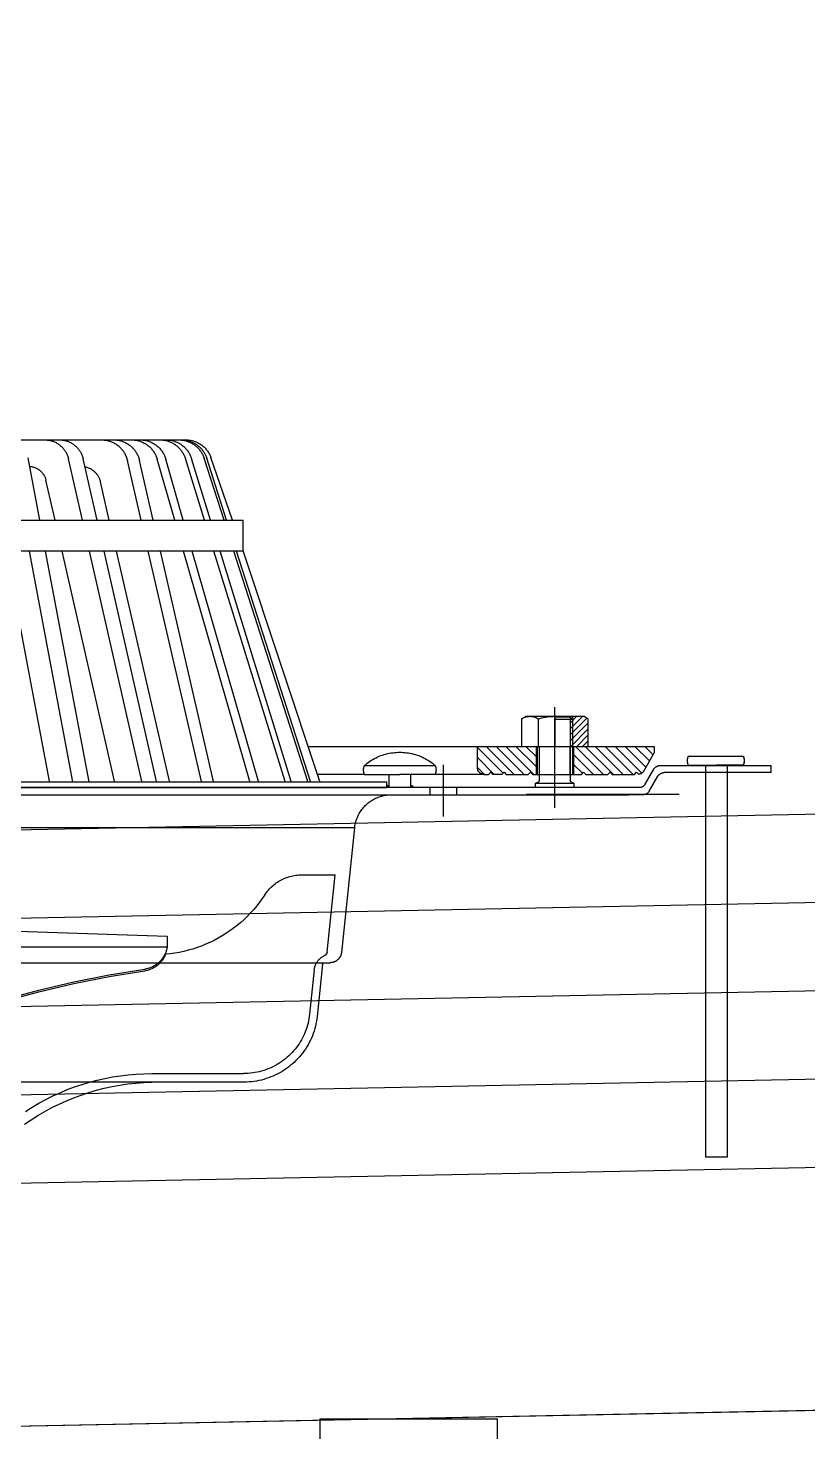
# Model space of a CAD drawing. Header units: centimetres. Extents: x 26200 to 152500, y -600 to 9300.
# Drawn here: x 129958.43 to 129976.08, y 6120.91 to 6152.69 of the extents above; entities that cross this region are included whole.
import ezdxf

# ---------------------------------------------------------------- set-up
doc = ezdxf.new("R2010")
doc.units = ezdxf.units.CM
doc.layers.add('ROTAS-MIMARI-KESIT', color=8, linetype='Continuous')

msp = doc.modelspace()

# ---------------------------------------------------------------- linework, layer by layer
at = {"layer": 'ROTAS-MIMARI-KESIT'}
for points in [[(132726.883, 6189.909), (129952.043, 6134.412)], [(132726.923, 6187.909), (129952.003, 6132.41)], [(132726.963, 6185.91), (129952.043, 6130.411)], [(132727.003, 6183.91), (129952.004, 6128.41)], [(132727.043, 6181.911), (129952.044, 6126.41)], [(132727.043, 6176.41), (129952.044, 6120.909)], [(129952.041, 6143.371), (129962.002, 6143.371)], [(129958.807, 6143.371), (129958.826, 6143.37), (129958.845, 6143.369), (129958.864, 6143.368), (129958.883, 6143.365), (129958.901, 6143.362), (129958.92, 6143.359), (129958.939, 6143.355), (129958.957, 6143.35), (129958.975, 6143.344), (129958.993, 6143.338), (129959.011, 6143.331), (129959.029, 6143.324), (129959.046, 6143.316), (129959.063, 6143.308), (129959.079, 6143.298), (129959.096, 6143.289), (129959.112, 6143.278), (129959.127, 6143.268), (129959.143, 6143.256), (129959.158, 6143.244), (129959.172, 6143.232), (129959.186, 6143.219), (129959.2, 6143.206), (129959.213, 6143.192), (129959.225, 6143.178), (129959.237, 6143.163), (129959.249, 6143.148), (129959.26, 6143.133), (129959.271, 6143.117), (129959.281, 6143.101), (129959.29, 6143.084), (129959.299, 6143.067), (129959.307, 6143.05), (129959.315, 6143.033), (129959.322, 6143.015), (129959.328, 6142.997), (129959.334, 6142.979), (129959.339, 6142.961), (129959.344, 6142.942)], [(129959.139, 6143.371), (129959.158, 6143.37), (129959.177, 6143.369), (129959.196, 6143.368), (129959.215, 6143.365), (129959.234, 6143.362), (129959.252, 6143.359), (129959.271, 6143.355), (129959.289, 6143.35), (129959.308, 6143.344), (129959.326, 6143.338), (129959.343, 6143.331), (129959.361, 6143.324), (129959.378, 6143.316), (129959.395, 6143.308), (129959.412, 6143.298), (129959.428, 6143.289), (129959.444, 6143.278), (129959.46, 6143.268), (129959.475, 6143.256), (129959.49, 6143.244), (129959.504, 6143.232), (129959.518, 6143.219), (129959.532, 6143.206), (129959.545, 6143.192), (129959.558, 6143.178), (129959.57, 6143.163), (129959.581, 6143.148), (129959.592, 6143.133), (129959.603, 6143.117), (129959.613, 6143.101), (129959.622, 6143.084), (129959.631, 6143.067), (129959.639, 6143.05), (129959.647, 6143.033), (129959.654, 6143.015), (129959.66, 6142.997), (129959.666, 6142.979), (129959.671, 6142.961), (129959.676, 6142.942)], [(129960.092, 6143.371), (129960.113, 6143.37), (129960.134, 6143.369), (129960.154, 6143.367), (129960.175, 6143.365), (129960.195, 6143.362), (129960.216, 6143.358), (129960.236, 6143.353), (129960.256, 6143.348), (129960.276, 6143.342), (129960.295, 6143.335), (129960.315, 6143.328), (129960.334, 6143.32), (129960.353, 6143.311), (129960.371, 6143.302), (129960.389, 6143.292), (129960.407, 6143.282), (129960.425, 6143.27), (129960.442, 6143.259), (129960.458, 6143.246), (129960.474, 6143.233), (129960.49, 6143.22), (129960.505, 6143.206), (129960.52, 6143.192), (129960.535, 6143.177), (129960.548, 6143.161), (129960.562, 6143.145), (129960.574, 6143.129), (129960.586, 6143.112), (129960.598, 6143.095), (129960.609, 6143.077), (129960.619, 6143.059), (129960.629, 6143.041), (129960.638, 6143.022), (129960.646, 6143.003), (129960.654, 6142.984), (129960.661, 6142.965), (129960.667, 6142.945), (129960.673, 6142.925), (129960.678, 6142.905)], [(129960.366, 6143.371), (129960.387, 6143.37), (129960.408, 6143.369), (129960.428, 6143.367), (129960.449, 6143.365), (129960.469, 6143.362), (129960.489, 6143.358), (129960.51, 6143.353), (129960.53, 6143.348), (129960.55, 6143.342), (129960.569, 6143.335), (129960.588, 6143.328), (129960.608, 6143.32), (129960.626, 6143.311), (129960.645, 6143.302), (129960.663, 6143.292), (129960.681, 6143.282), (129960.698, 6143.27), (129960.715, 6143.259), (129960.732, 6143.246), (129960.748, 6143.233), (129960.764, 6143.22), (129960.779, 6143.206), (129960.794, 6143.192), (129960.808, 6143.177), (129960.822, 6143.161), (129960.835, 6143.145), (129960.848, 6143.129), (129960.86, 6143.112), (129960.871, 6143.095), (129960.882, 6143.077), (129960.893, 6143.059), (129960.902, 6143.041), (129960.911, 6143.022), (129960.92, 6143.003), (129960.927, 6142.984), (129960.934, 6142.965), (129960.941, 6142.945), (129960.946, 6142.925), (129960.951, 6142.905)], [(129960.774, 6143.371), (129960.795, 6143.37), (129960.816, 6143.369), (129960.837, 6143.367), (129960.857, 6143.365), (129960.878, 6143.362), (129960.899, 6143.358), (129960.919, 6143.353), (129960.939, 6143.347), (129960.959, 6143.341), (129960.979, 6143.334), (129960.999, 6143.327), (129961.018, 6143.319), (129961.037, 6143.31), (129961.056, 6143.3), (129961.074, 6143.29), (129961.092, 6143.279), (129961.11, 6143.268), (129961.127, 6143.256), (129961.144, 6143.243), (129961.16, 6143.23), (129961.176, 6143.216), (129961.191, 6143.202), (129961.206, 6143.187), (129961.22, 6143.172), (129961.234, 6143.156), (129961.247, 6143.14), (129961.26, 6143.123), (129961.272, 6143.106), (129961.283, 6143.088), (129961.294, 6143.07), (129961.304, 6143.052), (129961.314, 6143.033), (129961.322, 6143.014), (129961.331, 6142.995), (129961.338, 6142.976), (129961.345, 6142.956), (129961.351, 6142.936)], [(129960.969, 6143.371), (129960.99, 6143.37), (129961.011, 6143.369), (129961.032, 6143.367), (129961.052, 6143.365), (129961.073, 6143.362), (129961.094, 6143.358), (129961.114, 6143.353), (129961.134, 6143.347), (129961.154, 6143.341), (129961.174, 6143.334), (129961.194, 6143.327), (129961.213, 6143.319), (129961.232, 6143.31), (129961.251, 6143.3), (129961.269, 6143.29), (129961.287, 6143.279), (129961.305, 6143.268), (129961.322, 6143.256), (129961.339, 6143.243), (129961.355, 6143.23), (129961.371, 6143.216), (129961.386, 6143.202), (129961.401, 6143.187), (129961.415, 6143.172), (129961.429, 6143.156), (129961.442, 6143.14), (129961.455, 6143.123), (129961.467, 6143.106), (129961.478, 6143.088), (129961.489, 6143.07), (129961.499, 6143.052), (129961.509, 6143.033), (129961.518, 6143.014), (129961.526, 6142.995), (129961.533, 6142.976), (129961.54, 6142.956), (129961.546, 6142.936)], [(129961.415, 6143.371), (129961.436, 6143.37), (129961.457, 6143.369), (129961.477, 6143.367), (129961.498, 6143.365), (129961.518, 6143.362), (129961.538, 6143.358), (129961.559, 6143.353), (129961.578, 6143.348), (129961.598, 6143.342), (129961.618, 6143.336), (129961.637, 6143.328), (129961.656, 6143.32), (129961.675, 6143.312), (129961.693, 6143.302), (129961.711, 6143.293), (129961.729, 6143.282), (129961.747, 6143.271), (129961.764, 6143.259), (129961.78, 6143.247), (129961.796, 6143.234), (129961.812, 6143.221), (129961.827, 6143.207), (129961.842, 6143.193), (129961.856, 6143.178), (129961.87, 6143.162), (129961.883, 6143.146), (129961.896, 6143.13), (129961.908, 6143.113), (129961.92, 6143.096), (129961.931, 6143.079), (129961.941, 6143.061), (129961.951, 6143.043), (129961.96, 6143.024), (129961.968, 6143.005), (129961.976, 6142.986), (129961.983, 6142.967), (129961.989, 6142.947)], [(129961.555, 6143.371), (129961.576, 6143.37), (129961.597, 6143.369), (129961.617, 6143.367), (129961.638, 6143.365), (129961.658, 6143.362), (129961.678, 6143.358), (129961.699, 6143.353), (129961.718, 6143.348), (129961.738, 6143.342), (129961.758, 6143.336), (129961.777, 6143.328), (129961.796, 6143.32), (129961.815, 6143.312), (129961.833, 6143.302), (129961.851, 6143.293), (129961.869, 6143.282), (129961.887, 6143.271), (129961.904, 6143.259), (129961.92, 6143.247), (129961.936, 6143.234), (129961.952, 6143.221), (129961.967, 6143.207), (129961.982, 6143.193), (129961.996, 6143.178), (129962.01, 6143.162), (129962.023, 6143.146), (129962.036, 6143.13), (129962.048, 6143.113), (129962.06, 6143.096), (129962.071, 6143.079), (129962.081, 6143.061), (129962.091, 6143.043), (129962.1, 6143.024), (129962.108, 6143.005), (129962.116, 6142.986), (129962.123, 6142.967), (129962.129, 6142.947)], [(129961.842, 6143.371), (129961.863, 6143.37), (129961.883, 6143.369), (129961.904, 6143.368), (129961.924, 6143.365), (129961.944, 6143.362), (129961.964, 6143.358), (129961.984, 6143.354), (129962.004, 6143.348), (129962.024, 6143.343), (129962.043, 6143.336), (129962.062, 6143.329), (129962.081, 6143.321), (129962.1, 6143.313), (129962.118, 6143.304), (129962.136, 6143.294), (129962.154, 6143.284), (129962.171, 6143.273), (129962.188, 6143.261), (129962.205, 6143.249), (129962.221, 6143.237), (129962.236, 6143.223), (129962.252, 6143.21), (129962.266, 6143.196), (129962.28, 6143.181), (129962.294, 6143.166), (129962.307, 6143.15), (129962.32, 6143.134), (129962.332, 6143.118), (129962.344, 6143.101), (129962.355, 6143.083), (129962.365, 6143.066), (129962.375, 6143.048), (129962.384, 6143.03), (129962.393, 6143.011), (129962.4, 6142.992), (129962.408, 6142.973), (129962.414, 6142.954)], [(129961.902, 6143.371), (129961.923, 6143.37), (129961.943, 6143.369), (129961.964, 6143.368), (129961.984, 6143.365), (129962.004, 6143.362), (129962.024, 6143.358), (129962.044, 6143.354), (129962.064, 6143.348), (129962.083, 6143.343), (129962.103, 6143.336), (129962.122, 6143.329), (129962.141, 6143.321), (129962.16, 6143.313), (129962.178, 6143.304), (129962.196, 6143.294), (129962.214, 6143.284), (129962.231, 6143.273), (129962.248, 6143.261), (129962.264, 6143.249), (129962.28, 6143.237), (129962.296, 6143.223), (129962.311, 6143.21), (129962.326, 6143.196), (129962.34, 6143.181), (129962.354, 6143.166), (129962.367, 6143.15), (129962.38, 6143.134), (129962.392, 6143.118), (129962.404, 6143.101), (129962.415, 6143.083), (129962.425, 6143.066), (129962.435, 6143.048), (129962.444, 6143.03), (129962.452, 6143.011), (129962.46, 6142.992), (129962.468, 6142.973), (129962.474, 6142.954)], [(129962.002, 6143.371), (129962.023, 6143.37), (129962.044, 6143.369), (129962.065, 6143.367), (129962.086, 6143.365), (129962.106, 6143.362), (129962.127, 6143.358), (129962.147, 6143.353), (129962.168, 6143.347), (129962.188, 6143.341), (129962.208, 6143.334), (129962.227, 6143.327), (129962.246, 6143.319), (129962.265, 6143.31), (129962.284, 6143.3), (129962.302, 6143.29), (129962.32, 6143.279), (129962.338, 6143.268), (129962.355, 6143.256), (129962.372, 6143.243), (129962.388, 6143.23), (129962.404, 6143.216), (129962.419, 6143.202), (129962.434, 6143.187), (129962.449, 6143.172), (129962.462, 6143.156), (129962.475, 6143.14), (129962.488, 6143.123), (129962.5, 6143.106), (129962.512, 6143.088), (129962.522, 6143.07), (129962.532, 6143.052), (129962.542, 6143.033), (129962.551, 6143.014), (129962.559, 6142.995), (129962.567, 6142.975)], [(129958.696, 6141.553), (129958.43, 6142.963)], [(129959.66, 6141.553), (129959.344, 6142.942)], [(129959.992, 6141.553), (129959.676, 6142.942)], [(129961.748, 6141.553), (129961.351, 6142.936)], [(129961.943, 6141.553), (129961.546, 6142.936)], [(129962.42, 6141.553), (129961.989, 6142.947)], [(129962.56, 6141.553), (129962.129, 6142.947)], [(129962.864, 6141.553), (129962.414, 6142.954)], [(129962.924, 6141.553), (129962.474, 6142.954)], [(129963.056, 6141.555), (129962.567, 6142.975)], [(129958.465, 6142.77), (129958.479, 6142.769), (129958.492, 6142.767), (129958.506, 6142.765), (129958.519, 6142.763), (129958.533, 6142.76), (129958.546, 6142.757), (129958.559, 6142.753), (129958.572, 6142.749), (129958.585, 6142.745), (129958.598, 6142.74), (129958.61, 6142.734), (129958.622, 6142.728), (129958.634, 6142.722), (129958.646, 6142.715), (129958.658, 6142.708), (129958.669, 6142.701), (129958.681, 6142.693), (129958.692, 6142.685), (129958.702, 6142.676), (129958.712, 6142.667), (129958.722, 6142.658), (129958.732, 6142.648), (129958.741, 6142.638), (129958.75, 6142.628), (129958.759, 6142.617), (129958.767, 6142.606), (129958.775, 6142.595), (129958.783, 6142.584), (129958.79, 6142.572), (129958.796, 6142.56), (129958.803, 6142.548), (129958.809, 6142.536), (129958.814, 6142.523), (129958.819, 6142.511), (129958.824, 6142.498), (129958.828, 6142.485), (129958.832, 6142.472), (129958.835, 6142.458)], [(129959.716, 6142.762), (129959.731, 6142.758), (129959.747, 6142.754), (129959.762, 6142.75), (129959.777, 6142.745), (129959.791, 6142.74), (129959.806, 6142.734), (129959.82, 6142.727), (129959.834, 6142.72), (129959.848, 6142.713), (129959.862, 6142.705), (129959.875, 6142.697), (129959.888, 6142.688), (129959.901, 6142.679), (129959.913, 6142.669), (129959.925, 6142.659), (129959.937, 6142.648), (129959.948, 6142.638), (129959.959, 6142.626), (129959.969, 6142.615), (129959.979, 6142.603), (129959.989, 6142.59), (129959.998, 6142.577), (129960.007, 6142.564), (129960.015, 6142.551), (129960.023, 6142.537), (129960.03, 6142.524), (129960.037, 6142.51), (129960.044, 6142.495), (129960.049, 6142.481), (129960.055, 6142.466), (129960.06, 6142.451), (129960.064, 6142.436), (129960.068, 6142.421)], [(129960.989, 6141.553), (129960.678, 6142.905)], [(129961.263, 6141.553), (129960.952, 6142.905)], [(129959.04, 6141.553), (129958.835, 6142.458)], [(129960.267, 6141.553), (129960.068, 6142.421)], [(129952.041, 6141.553), (129963.299, 6141.553)], [(129963.299, 6140.852), (129963.299, 6141.553)], [(129963.299, 6140.852), (129952.041, 6140.852)], [(129958.917, 6135.644), (129957.938, 6140.852)], [(129959.446, 6135.625), (129958.463, 6140.852)], [(129959.811, 6135.625), (129958.827, 6140.852)], [(129960.383, 6135.644), (129959.2, 6140.852)], [(129961.005, 6135.638), (129959.819, 6140.852)], [(129961.337, 6135.638), (129960.151, 6140.852)], [(129961.627, 6135.644), (129960.429, 6140.852)], [(129962.352, 6135.638), (129961.151, 6140.852)], [(129962.625, 6135.638), (129961.424, 6140.852)], [(129963.445, 6135.638), (129961.949, 6140.852)], [(129963.641, 6135.638), (129962.144, 6140.852)], [(129964.246, 6135.638), (129962.636, 6140.852)], [(129964.387, 6135.635), (129962.776, 6140.852)], [(129964.764, 6135.635), (129963.089, 6140.852)], [(129964.824, 6135.635), (129963.149, 6140.852)], [(129965.029, 6135.636), (129963.298, 6140.856)], [(129970.35, 6135.04), (129970.35, 6137.318)], [(129969.599, 6137.054), (129969.609, 6137.06), (129969.619, 6137.066), (129969.629, 6137.072), (129969.639, 6137.077), (129969.649, 6137.082), (129969.659, 6137.087), (129969.67, 6137.091), (129969.681, 6137.095), (129969.692, 6137.098), (129969.703, 6137.101), (129969.714, 6137.104), (129969.725, 6137.106), (129969.736, 6137.108), (129969.747, 6137.11), (129969.759, 6137.111), (129969.77, 6137.112), (129969.781, 6137.112), (129969.793, 6137.112), (129969.804, 6137.112), (129969.816, 6137.111), (129969.827, 6137.11), (129969.838, 6137.108), (129969.849, 6137.106), (129969.861, 6137.104), (129969.872, 6137.101), (129969.883, 6137.098), (129969.893, 6137.095), (129969.904, 6137.091), (129969.915, 6137.087), (129969.925, 6137.082), (129969.935, 6137.077), (129969.946, 6137.072), (129969.955, 6137.066), (129969.965, 6137.06), (129969.975, 6137.054)], [(129969.599, 6137.054), (129969.7, 6137.112)], [(129969.599, 6137.054), (129969.599, 6136.432)], [(129969.7, 6137.112), (129971, 6137.112)], [(129969.975, 6137.054), (129970.015, 6137.066), (129970.056, 6137.077), (129970.098, 6137.086), (129970.139, 6137.094), (129970.181, 6137.1), (129970.223, 6137.106), (129970.265, 6137.109), (129970.308, 6137.111), (129970.35, 6137.112)], [(129969.975, 6137.054), (129969.975, 6136.432)], [(129970.35, 6137.097), (129970.7, 6137.097)], [(129970.35, 6137.097), (129970.35, 6136.432)], [(129970.35, 6137.047), (129970.75, 6137.047)], [(129970.7, 6137.095), (129970.717, 6137.112)], [(129970.7, 6137.112), (129970.7, 6135.677)], [(129970.7, 6136.825), (129970.987, 6137.112)], [(129970.7, 6136.96), (129970.852, 6137.112)], [(129970.7, 6137.097), (129970.75, 6137.047)], [(129970.7, 6136.691), (129971.077, 6137.068)], [(129970.7, 6136.556), (129971.101, 6136.956)], [(129970.75, 6137.112), (129970.75, 6135.797)], [(129971.101, 6137.054), (129971, 6137.112)], [(129971.101, 6137.054), (129971.101, 6136.432)], [(129970.711, 6136.432), (129971.101, 6136.822)], [(129970.846, 6136.432), (129971.101, 6136.687)], [(129964.767, 6136.432), (129968.6, 6136.432)], [(129966.042, 6135.997), (129966.073, 6136.023), (129966.104, 6136.048), (129966.135, 6136.071), (129966.168, 6136.094), (129966.201, 6136.116), (129966.235, 6136.136), (129966.27, 6136.156), (129966.305, 6136.174), (129966.341, 6136.191), (129966.378, 6136.207), (129966.415, 6136.221), (129966.452, 6136.234), (129966.49, 6136.247), (129966.528, 6136.257), (129966.567, 6136.267), (129966.605, 6136.275), (129966.645, 6136.282), (129966.684, 6136.288), (129966.723, 6136.292), (129966.763, 6136.295), (129966.803, 6136.297), (129966.842, 6136.297)], [(129966.842, 6136.297), (129966.882, 6136.297), (129966.922, 6136.295), (129966.961, 6136.292), (129967.001, 6136.288), (129967.04, 6136.282), (129967.079, 6136.275), (129967.118, 6136.267), (129967.157, 6136.257), (129967.195, 6136.247), (129967.233, 6136.234), (129967.27, 6136.221), (129967.307, 6136.207), (129967.344, 6136.191), (129967.379, 6136.174), (129967.415, 6136.156), (129967.449, 6136.136), (129967.483, 6136.116), (129967.517, 6136.094), (129967.549, 6136.071), (129967.581, 6136.048), (129967.612, 6136.023), (129967.642, 6135.997)], [(129968.6, 6135.947), (129968.6, 6136.432)], [(129968.6, 6136.432), (129972.6, 6136.432)], [(129969.178, 6135.825), (129968.6, 6136.403)], [(129969.43, 6135.797), (129968.795, 6136.432)], [(129969.655, 6135.797), (129969.02, 6136.432)], [(129969.879, 6135.797), (129969.244, 6136.432)], [(129969.925, 6135.976), (129969.469, 6136.432)], [(129969.925, 6136.201), (129969.694, 6136.432)], [(129969.925, 6136.425), (129969.918, 6136.432)], [(129969.925, 6136.432), (129969.925, 6135.797)], [(129969.95, 6136.432), (129969.95, 6135.797)], [(129970, 6136.432), (129970, 6135.677)], [(129970.7, 6135.797), (129970.7, 6136.432)], [(129970.775, 6136.432), (129970.775, 6135.797)], [(129971.227, 6135.797), (129970.775, 6136.249)], [(129971.451, 6135.797), (129970.816, 6136.432)], [(129970.98, 6136.432), (129971.101, 6136.552)], [(129971.676, 6135.797), (129971.041, 6136.432)], [(129971.9, 6135.797), (129971.265, 6136.432)], [(129972.125, 6135.797), (129971.49, 6136.432)], [(129972.321, 6135.825), (129971.714, 6136.432)], [(129972.413, 6135.958), (129971.939, 6136.432)], [(129972.495, 6136.1), (129972.163, 6136.432)], [(129972.363, 6135.872), (129972.6, 6136.282)], [(129972.577, 6136.242), (129972.388, 6136.432)], [(129972.6, 6136.432), (129972.6, 6136.282)], [(129966.042, 6135.797), (129966.039, 6135.805), (129966.036, 6135.814), (129966.033, 6135.822), (129966.031, 6135.831), (129966.029, 6135.839), (129966.027, 6135.848), (129966.025, 6135.857), (129966.024, 6135.866), (129966.023, 6135.875), (129966.023, 6135.884), (129966.022, 6135.893), (129966.022, 6135.901), (129966.023, 6135.91), (129966.023, 6135.919), (129966.024, 6135.928), (129966.025, 6135.937), (129966.027, 6135.946), (129966.029, 6135.955), (129966.031, 6135.963), (129966.033, 6135.972), (129966.036, 6135.98), (129966.039, 6135.989), (129966.042, 6135.997)], [(129966.042, 6135.997), (129967.642, 6135.997)], [(129967.642, 6135.997), (129967.646, 6135.989), (129967.649, 6135.98), (129967.651, 6135.972), (129967.654, 6135.963), (129967.656, 6135.955), (129967.658, 6135.946), (129967.659, 6135.937), (129967.66, 6135.928), (129967.661, 6135.919), (129967.662, 6135.91), (129967.662, 6135.901), (129967.662, 6135.893), (129967.662, 6135.884), (129967.661, 6135.875), (129967.66, 6135.866), (129967.659, 6135.857), (129967.658, 6135.848), (129967.656, 6135.839), (129967.654, 6135.831), (129967.651, 6135.822), (129967.649, 6135.814), (129967.646, 6135.805), (129967.642, 6135.797)], [(129967.83, 6134.846), (129967.83, 6136.016)], [(129968.981, 6135.797), (129968.6, 6136.178)], [(129968.757, 6135.797), (129968.6, 6135.954)], [(129968.75, 6135.797), (129968.745, 6135.797), (129968.74, 6135.797), (129968.735, 6135.798), (129968.73, 6135.798), (129968.725, 6135.799), (129968.719, 6135.8), (129968.714, 6135.801), (129968.71, 6135.803), (129968.705, 6135.804), (129968.7, 6135.806), (129968.695, 6135.807), (129968.69, 6135.809), (129968.686, 6135.812), (129968.681, 6135.814), (129968.676, 6135.816), (129968.672, 6135.819), (129968.668, 6135.822), (129968.663, 6135.824), (129968.659, 6135.827), (129968.655, 6135.831), (129968.651, 6135.834), (129968.648, 6135.837), (129968.644, 6135.841), (129968.64, 6135.845), (129968.637, 6135.848), (129968.634, 6135.852), (129968.63, 6135.856), (129968.627, 6135.861), (129968.625, 6135.865), (129968.622, 6135.869), (129968.619, 6135.873), (129968.617, 6135.878), (129968.615, 6135.883), (129968.612, 6135.887), (129968.61, 6135.892), (129968.609, 6135.897), (129968.607, 6135.902), (129968.606, 6135.907), (129968.604, 6135.912), (129968.603, 6135.916), (129968.602, 6135.922), (129968.601, 6135.927), (129968.601, 6135.932), (129968.6, 6135.937), (129968.6, 6135.942), (129968.6, 6135.947)], [(129970.976, 6135.823), (129970.775, 6136.024)], [(129972.592, 6135.917), (129972.595, 6135.922), (129972.598, 6135.926), (129972.601, 6135.931), (129972.605, 6135.935), (129972.608, 6135.939), (129972.611, 6135.943), (129972.615, 6135.947), (129972.619, 6135.951), (129972.623, 6135.955), (129972.627, 6135.958), (129972.631, 6135.962), (129972.635, 6135.965), (129972.64, 6135.968), (129972.644, 6135.971), (129972.649, 6135.974), (129972.653, 6135.977), (129972.658, 6135.979), (129972.663, 6135.982), (129972.668, 6135.984), (129972.673, 6135.986), (129972.678, 6135.988), (129972.683, 6135.99), (129972.688, 6135.991), (129972.694, 6135.993), (129972.699, 6135.994), (129972.704, 6135.995), (129972.709, 6135.996), (129972.715, 6135.996), (129972.72, 6135.997), (129972.726, 6135.997), (129972.731, 6135.997)], [(129972.731, 6135.997), (129975.24, 6135.997)], [(129973.373, 6136.007), (129973.37, 6136.015), (129973.367, 6136.024), (129973.364, 6136.032), (129973.361, 6136.041), (129973.359, 6136.05), (129973.357, 6136.058), (129973.356, 6136.067), (129973.355, 6136.076), (129973.354, 6136.085), (129973.353, 6136.094), (129973.353, 6136.103), (129973.353, 6136.112), (129973.353, 6136.12), (129973.354, 6136.129), (129973.355, 6136.138), (129973.356, 6136.147), (129973.357, 6136.156), (129973.359, 6136.165), (129973.361, 6136.173), (129973.364, 6136.182), (129973.367, 6136.19), (129973.37, 6136.199), (129973.373, 6136.207)], [(129973.373, 6136.207), (129974.617, 6136.207)], [(129973.373, 6136.007), (129974.009, 6136.007)], [(129973.759, 6135.997), (129973.759, 6127.138)], [(129974.617, 6136.007), (129974.009, 6136.007)], [(129974.259, 6127.138), (129974.259, 6135.997)], [(129974.614, 6136.207), (129974.617, 6136.199), (129974.62, 6136.19), (129974.623, 6136.182), (129974.626, 6136.173), (129974.628, 6136.165), (129974.629, 6136.156), (129974.631, 6136.147), (129974.632, 6136.138), (129974.633, 6136.129), (129974.634, 6136.12), (129974.634, 6136.112), (129974.634, 6136.103), (129974.634, 6136.094), (129974.633, 6136.085), (129974.632, 6136.076), (129974.631, 6136.067), (129974.629, 6136.058), (129974.628, 6136.05), (129974.626, 6136.041), (129974.623, 6136.032), (129974.62, 6136.024), (129974.617, 6136.015), (129974.614, 6136.007)], [(129974.617, 6136.207), (129974.62, 6136.199), (129974.623, 6136.19), (129974.626, 6136.182), (129974.628, 6136.173), (129974.63, 6136.165), (129974.632, 6136.156), (129974.634, 6136.147), (129974.635, 6136.138), (129974.636, 6136.129), (129974.637, 6136.12), (129974.637, 6136.112), (129974.637, 6136.103), (129974.637, 6136.094), (129974.636, 6136.085), (129974.635, 6136.076), (129974.634, 6136.067), (129974.632, 6136.058), (129974.63, 6136.05), (129974.628, 6136.041), (129974.626, 6136.032), (129974.623, 6136.024), (129974.62, 6136.015), (129974.617, 6136.007)], [(129975.24, 6135.997), (129975.24, 6135.837)], [(129952.041, 6135.632), (129966.541, 6135.632)], [(129966.043, 6135.797), (129964.977, 6135.797)], [(129965.174, 6135.632), (129965.234, 6135.632)], [(129966.042, 6135.797), (129966.842, 6135.797)], [(129966.541, 6135.632), (129966.541, 6135.497)], [(129966.592, 6135.797), (129966.592, 6135.497)], [(129967.642, 6135.797), (129966.842, 6135.797)], [(129967.092, 6135.497), (129967.092, 6135.797)], [(129968.757, 6135.797), (129967.643, 6135.797)], [(129968.75, 6135.797), (129968.851, 6135.797)], [(129968.851, 6135.797), (129968.901, 6135.847)], [(129968.851, 6135.797), (129968.901, 6135.847)], [(129968.901, 6135.847), (129968.951, 6135.797)], [(129969.151, 6135.797), (129968.951, 6135.797)], [(129969.151, 6135.797), (129969.201, 6135.847)], [(129969.201, 6135.847), (129969.251, 6135.797)], [(129969.251, 6135.797), (129969.751, 6135.797)], [(129969.751, 6135.797), (129969.801, 6135.847)], [(129969.801, 6135.847), (129969.851, 6135.797)], [(129969.851, 6135.797), (129969.95, 6135.797)], [(129970, 6135.677), (129970, 6135.674), (129970, 6135.672), (129970, 6135.669), (129969.999, 6135.666), (129969.999, 6135.663), (129969.998, 6135.661), (129969.998, 6135.658), (129969.997, 6135.655), (129969.996, 6135.653), (129969.995, 6135.65), (129969.994, 6135.648), (129969.993, 6135.645), (129969.992, 6135.643), (129969.991, 6135.64), (129969.99, 6135.638), (129969.988, 6135.635), (129969.987, 6135.633), (129969.985, 6135.631), (129969.984, 6135.629), (129969.982, 6135.627), (129969.98, 6135.624), (129969.978, 6135.622), (129969.977, 6135.62), (129969.975, 6135.619), (129969.973, 6135.617), (129969.97, 6135.615), (129969.968, 6135.613), (129969.966, 6135.612), (129969.964, 6135.61), (129969.962, 6135.609), (129969.959, 6135.607), (129969.957, 6135.606), (129969.954, 6135.605), (129969.952, 6135.604), (129969.949, 6135.603), (129969.947, 6135.602), (129969.944, 6135.601), (129969.942, 6135.6), (129969.939, 6135.599), (129969.936, 6135.599), (129969.934, 6135.598), (129969.931, 6135.598), (129969.928, 6135.597), (129969.925, 6135.597), (129969.923, 6135.597), (129969.92, 6135.597)], [(129969.95, 6135.797), (129970.75, 6135.797)], [(129970.78, 6135.597), (129970.777, 6135.597), (129970.775, 6135.597), (129970.772, 6135.597), (129970.769, 6135.598), (129970.766, 6135.598), (129970.764, 6135.599), (129970.761, 6135.599), (129970.758, 6135.6), (129970.756, 6135.601), (129970.753, 6135.602), (129970.751, 6135.603), (129970.748, 6135.604), (129970.746, 6135.605), (129970.743, 6135.606), (129970.741, 6135.607), (129970.738, 6135.609), (129970.736, 6135.61), (129970.734, 6135.612), (129970.732, 6135.613), (129970.73, 6135.615), (129970.727, 6135.617), (129970.725, 6135.619), (129970.723, 6135.62), (129970.722, 6135.622), (129970.72, 6135.624), (129970.718, 6135.627), (129970.716, 6135.629), (129970.715, 6135.631), (129970.713, 6135.633), (129970.712, 6135.635), (129970.71, 6135.638), (129970.709, 6135.64), (129970.708, 6135.643), (129970.707, 6135.645), (129970.706, 6135.648), (129970.705, 6135.65), (129970.704, 6135.653), (129970.703, 6135.655), (129970.702, 6135.658), (129970.702, 6135.661), (129970.701, 6135.663), (129970.701, 6135.666), (129970.7, 6135.669), (129970.7, 6135.672), (129970.7, 6135.674), (129970.7, 6135.677)], [(129970.75, 6135.797), (129970.951, 6135.797)], [(129970.778, 6135.797), (129970.775, 6135.8)], [(129970.951, 6135.797), (129971.001, 6135.847)], [(129971.001, 6135.847), (129971.051, 6135.797)], [(129971.051, 6135.797), (129971.551, 6135.797)], [(129971.551, 6135.797), (129971.601, 6135.847)], [(129971.601, 6135.847), (129971.651, 6135.797)], [(129971.651, 6135.797), (129972.151, 6135.797)], [(129972.151, 6135.797), (129972.201, 6135.847)], [(129972.201, 6135.847), (129972.25, 6135.798)], [(129972.363, 6135.872), (129972.361, 6135.868), (129972.358, 6135.863), (129972.355, 6135.859), (129972.352, 6135.855), (129972.348, 6135.851), (129972.345, 6135.847), (129972.341, 6135.843), (129972.338, 6135.839), (129972.334, 6135.836), (129972.33, 6135.832), (129972.326, 6135.829), (129972.322, 6135.826), (129972.318, 6135.823), (129972.313, 6135.82), (129972.309, 6135.817), (129972.304, 6135.815), (129972.3, 6135.812), (129972.295, 6135.81), (129972.29, 6135.808), (129972.285, 6135.806), (129972.28, 6135.805), (129972.275, 6135.803), (129972.27, 6135.802), (129972.265, 6135.8), (129972.26, 6135.799), (129972.255, 6135.799), (129972.25, 6135.798)], [(129972.396, 6135.577), (129972.592, 6135.917)], [(129972.489, 6135.417), (129972.685, 6135.757)], [(129972.685, 6135.757), (129972.688, 6135.762), (129972.691, 6135.766), (129972.694, 6135.771), (129972.697, 6135.775), (129972.7, 6135.779), (129972.704, 6135.783), (129972.707, 6135.787), (129972.711, 6135.791), (129972.715, 6135.795), (129972.719, 6135.798), (129972.723, 6135.802), (129972.728, 6135.805), (129972.732, 6135.808), (129972.737, 6135.811), (129972.741, 6135.814), (129972.746, 6135.817), (129972.751, 6135.819), (129972.755, 6135.822), (129972.76, 6135.824), (129972.765, 6135.826), (129972.77, 6135.828), (129972.776, 6135.83), (129972.781, 6135.831), (129972.786, 6135.833), (129972.791, 6135.834), (129972.797, 6135.835), (129972.802, 6135.836), (129972.807, 6135.836), (129972.813, 6135.837), (129972.818, 6135.837), (129972.823, 6135.837)], [(129975.24, 6135.837), (129972.823, 6135.837)], [(129972.258, 6135.497), (129932.161, 6135.497)], [(129937.431, 6135.337), (129972.029, 6135.337)], [(129952.041, 6135.497), (129966.541, 6135.497)], [(129965.819, 6134.584), (129965.823, 6134.612), (129965.827, 6134.641), (129965.833, 6134.669), (129965.839, 6134.697), (129965.846, 6134.724), (129965.855, 6134.752), (129965.864, 6134.779), (129965.874, 6134.806), (129965.885, 6134.832), (129965.897, 6134.858), (129965.91, 6134.884), (129965.923, 6134.909), (129965.938, 6134.934), (129965.953, 6134.958), (129965.969, 6134.982), (129965.986, 6135.005), (129966.004, 6135.028), (129966.023, 6135.049), (129966.042, 6135.071), (129966.062, 6135.091), (129966.082, 6135.111), (129966.104, 6135.13), (129966.126, 6135.149), (129966.148, 6135.167), (129966.171, 6135.183), (129966.195, 6135.2), (129966.219, 6135.215), (129966.244, 6135.229), (129966.269, 6135.243), (129966.295, 6135.256), (129966.321, 6135.267), (129966.348, 6135.278), (129966.375, 6135.288), (129966.402, 6135.298), (129966.429, 6135.306), (129966.457, 6135.313), (129966.485, 6135.319), (129966.513, 6135.325), (129966.541, 6135.329), (129966.57, 6135.332), (129966.598, 6135.335), (129966.627, 6135.336), (129966.656, 6135.337)], [(129966.541, 6135.497), (129966.541, 6135.499), (129966.541, 6135.5), (129966.542, 6135.502), (129966.542, 6135.504), (129966.542, 6135.506), (129966.542, 6135.507), (129966.543, 6135.509), (129966.543, 6135.511), (129966.544, 6135.512), (129966.544, 6135.514), (129966.545, 6135.516), (129966.546, 6135.517), (129966.546, 6135.519), (129966.547, 6135.521), (129966.548, 6135.522), (129966.549, 6135.524), (129966.55, 6135.525), (129966.551, 6135.526), (129966.552, 6135.528), (129966.553, 6135.529), (129966.554, 6135.531), (129966.555, 6135.532), (129966.556, 6135.533), (129966.558, 6135.534), (129966.559, 6135.535), (129966.56, 6135.537), (129966.562, 6135.538), (129966.563, 6135.539), (129966.564, 6135.54), (129966.566, 6135.541), (129966.567, 6135.542), (129966.569, 6135.542), (129966.57, 6135.543), (129966.572, 6135.544), (129966.574, 6135.545), (129966.575, 6135.545), (129966.577, 6135.546), (129966.579, 6135.546), (129966.58, 6135.547), (129966.582, 6135.547), (129966.584, 6135.547), (129966.585, 6135.548), (129966.587, 6135.548), (129966.589, 6135.548), (129966.591, 6135.548), (129966.592, 6135.548)], [(129967.092, 6135.548), (129967.094, 6135.548), (129967.096, 6135.548), (129967.098, 6135.548), (129967.099, 6135.548), (129967.101, 6135.547), (129967.103, 6135.547), (129967.104, 6135.547), (129967.106, 6135.546), (129967.108, 6135.546), (129967.109, 6135.545), (129967.111, 6135.545), (129967.113, 6135.544), (129967.114, 6135.543), (129967.116, 6135.542), (129967.117, 6135.542), (129967.119, 6135.541), (129967.12, 6135.54), (129967.122, 6135.539), (129967.123, 6135.538), (129967.125, 6135.537), (129967.126, 6135.535), (129967.127, 6135.534), (129967.128, 6135.533), (129967.13, 6135.532), (129967.131, 6135.531), (129967.132, 6135.529), (129967.133, 6135.528), (129967.134, 6135.526), (129967.135, 6135.525), (129967.136, 6135.524), (129967.137, 6135.522), (129967.138, 6135.521), (129967.138, 6135.519), (129967.139, 6135.517), (129967.14, 6135.516), (129967.14, 6135.514), (129967.141, 6135.512), (129967.142, 6135.511), (129967.142, 6135.509), (129967.142, 6135.507), (129967.143, 6135.506), (129967.143, 6135.504), (129967.143, 6135.502), (129967.143, 6135.5), (129967.143, 6135.499), (129967.143, 6135.497)], [(129967.53, 6135.337), (129967.53, 6135.497)], [(129968.13, 6135.337), (129968.13, 6135.497)], [(129973.165, 6135.339), (129969.713, 6135.339)], [(129969.91, 6135.597), (129969.92, 6135.597)], [(129969.91, 6135.497), (129969.91, 6135.597)], [(129969.92, 6135.597), (129970.78, 6135.597)], [(129970.78, 6135.597), (129970.786, 6135.597)], [(129970.79, 6135.497), (129970.79, 6135.597)], [(129972.258, 6135.497), (129971.925, 6135.497)], [(129972.35, 6135.337), (129972.029, 6135.337)], [(129972.396, 6135.577), (129972.393, 6135.572), (129972.39, 6135.568), (129972.387, 6135.563), (129972.384, 6135.559), (129972.381, 6135.555), (129972.377, 6135.551), (129972.374, 6135.547), (129972.37, 6135.543), (129972.366, 6135.539), (129972.362, 6135.536), (129972.358, 6135.532), (129972.353, 6135.529), (129972.349, 6135.526), (129972.345, 6135.523), (129972.34, 6135.52), (129972.335, 6135.517), (129972.331, 6135.515), (129972.326, 6135.512), (129972.321, 6135.51), (129972.316, 6135.508), (129972.311, 6135.506), (129972.306, 6135.504), (129972.3, 6135.503), (129972.295, 6135.501), (129972.29, 6135.5), (129972.285, 6135.499), (129972.279, 6135.498), (129972.274, 6135.498), (129972.268, 6135.497), (129972.263, 6135.497), (129972.258, 6135.497)], [(129972.489, 6135.417), (129972.486, 6135.412), (129972.483, 6135.408), (129972.48, 6135.403), (129972.477, 6135.399), (129972.473, 6135.395), (129972.47, 6135.391), (129972.466, 6135.387), (129972.462, 6135.383), (129972.458, 6135.379), (129972.454, 6135.376), (129972.45, 6135.372), (129972.446, 6135.369), (129972.441, 6135.366), (129972.437, 6135.363), (129972.432, 6135.36), (129972.428, 6135.357), (129972.423, 6135.355), (129972.418, 6135.352), (129972.413, 6135.35), (129972.408, 6135.348), (129972.403, 6135.346), (129972.398, 6135.344), (129972.393, 6135.343), (129972.387, 6135.341), (129972.382, 6135.34), (129972.377, 6135.339), (129972.372, 6135.338), (129972.366, 6135.338), (129972.361, 6135.337), (129972.355, 6135.337), (129972.35, 6135.337)], [(129965.819, 6134.584), (129938.263, 6134.584)], [(129965.819, 6134.584), (129965.523, 6131.766)], [(129963.788, 6133.07), (129963.807, 6133.098), (129963.827, 6133.126), (129963.848, 6133.153), (129963.87, 6133.179), (129963.893, 6133.204), (129963.917, 6133.229), (129963.942, 6133.253), (129963.967, 6133.276), (129963.993, 6133.298), (129964.02, 6133.319), (129964.048, 6133.339), (129964.076, 6133.359), (129964.105, 6133.377), (129964.134, 6133.394), (129964.164, 6133.41), (129964.195, 6133.426), (129964.226, 6133.44), (129964.258, 6133.453), (129964.29, 6133.465), (129964.322, 6133.476), (129964.355, 6133.486), (129964.388, 6133.494), (129964.421, 6133.502), (129964.455, 6133.508), (129964.489, 6133.514), (129964.523, 6133.518), (129964.557, 6133.521), (129964.591, 6133.522), (129964.625, 6133.523)], [(129964.625, 6133.523), (129965.38, 6133.523)], [(129965.196, 6131.773), (129965.38, 6133.523)], [(129963.788, 6133.07), (129963.729, 6132.984), (129963.668, 6132.9), (129963.604, 6132.818), (129963.537, 6132.738), (129963.467, 6132.661), (129963.394, 6132.586), (129963.319, 6132.514), (129963.242, 6132.444), (129963.162, 6132.377), (129963.079, 6132.313), (129962.995, 6132.252), (129962.909, 6132.194), (129962.82, 6132.139), (129962.73, 6132.087), (129962.638, 6132.038), (129962.544, 6131.992), (129962.449, 6131.95), (129962.353, 6131.911), (129962.255, 6131.875), (129962.156, 6131.843), (129962.055, 6131.814), (129961.954, 6131.789), (129961.853, 6131.767), (129961.75, 6131.749), (129961.647, 6131.734), (129961.543, 6131.723)], [(129952.543, 6132.433), (129961.577, 6132.133)], [(129961.577, 6132.133), (129961.577, 6131.883)], [(129961.577, 6131.883), (129952.043, 6131.883)], [(129961.577, 6131.883), (129961.573, 6131.863), (129961.569, 6131.843), (129961.564, 6131.823), (129961.558, 6131.803), (129961.552, 6131.784), (129961.545, 6131.765), (129961.537, 6131.746), (129961.529, 6131.727), (129961.52, 6131.709), (129961.51, 6131.69), (129961.5, 6131.673), (129961.489, 6131.655), (129961.477, 6131.638), (129961.465, 6131.622), (129961.453, 6131.605), (129961.44, 6131.59), (129961.426, 6131.574), (129961.412, 6131.559), (129961.397, 6131.545), (129961.382, 6131.531), (129961.367, 6131.518), (129961.351, 6131.505), (129961.334, 6131.493), (129961.317, 6131.481), (129961.3, 6131.47), (129961.282, 6131.46), (129961.264, 6131.45), (129961.246, 6131.441), (129961.228, 6131.432), (129961.209, 6131.424), (129961.19, 6131.417), (129961.17, 6131.41), (129961.151, 6131.404), (129961.131, 6131.399), (129961.111, 6131.394), (129961.091, 6131.39), (129961.07, 6131.387)], [(129938.818, 6131.533), (129965.264, 6131.533)], [(129961.543, 6131.723), (129961.535, 6131.704), (129961.527, 6131.685), (129961.518, 6131.667), (129961.508, 6131.649), (129961.498, 6131.632), (129961.487, 6131.614), (129961.476, 6131.598), (129961.464, 6131.581), (129961.451, 6131.565), (129961.438, 6131.549), (129961.425, 6131.534), (129961.41, 6131.519), (129961.396, 6131.505), (129961.381, 6131.492), (129961.365, 6131.478), (129961.349, 6131.466), (129961.333, 6131.454), (129961.316, 6131.442), (129961.299, 6131.431), (129961.281, 6131.421), (129961.263, 6131.411), (129961.245, 6131.402), (129961.227, 6131.393), (129961.208, 6131.385), (129961.189, 6131.378), (129961.17, 6131.372), (129961.15, 6131.366), (129961.13, 6131.36), (129961.111, 6131.356), (129961.091, 6131.352), (129961.07, 6131.349)], [(129964.906, 6131.371), (129964.908, 6131.384), (129964.91, 6131.398), (129964.913, 6131.412), (129964.916, 6131.425), (129964.919, 6131.438), (129964.923, 6131.452), (129964.928, 6131.465), (129964.933, 6131.478), (129964.938, 6131.49), (129964.944, 6131.503), (129964.95, 6131.515), (129964.957, 6131.527), (129964.964, 6131.539), (129964.971, 6131.551), (129964.979, 6131.562), (129964.988, 6131.573), (129964.996, 6131.584), (129965.005, 6131.595), (129965.015, 6131.605), (129965.024, 6131.615), (129965.034, 6131.624), (129965.045, 6131.633), (129965.055, 6131.642), (129965.066, 6131.651), (129965.078, 6131.659), (129965.089, 6131.666), (129965.101, 6131.673), (129965.113, 6131.68), (129965.125, 6131.687), (129965.138, 6131.693)], [(129965.095, 6131.497), (129964.971, 6130.318)], [(129965.095, 6131.497), (129965.095, 6131.499), (129965.095, 6131.5), (129965.095, 6131.501), (129965.096, 6131.503), (129965.096, 6131.504), (129965.096, 6131.505), (129965.097, 6131.506), (129965.097, 6131.508), (129965.098, 6131.509), (129965.098, 6131.51), (129965.099, 6131.511), (129965.1, 6131.513), (129965.1, 6131.514), (129965.101, 6131.515), (129965.102, 6131.516), (129965.103, 6131.517), (129965.103, 6131.518), (129965.104, 6131.519), (129965.105, 6131.52), (129965.106, 6131.521), (129965.107, 6131.522), (129965.108, 6131.523), (129965.109, 6131.524), (129965.11, 6131.525), (129965.111, 6131.526), (129965.112, 6131.527), (129965.114, 6131.527), (129965.115, 6131.528), (129965.116, 6131.529), (129965.117, 6131.529), (129965.118, 6131.53), (129965.12, 6131.53), (129965.121, 6131.531), (129965.122, 6131.531), (129965.124, 6131.532), (129965.125, 6131.532), (129965.126, 6131.532), (129965.128, 6131.532), (129965.129, 6131.533), (129965.13, 6131.533), (129965.132, 6131.533), (129965.133, 6131.533), (129965.134, 6131.533)], [(129965.196, 6131.773), (129965.195, 6131.77), (129965.195, 6131.766), (129965.194, 6131.763), (129965.193, 6131.759), (129965.192, 6131.756), (129965.191, 6131.753), (129965.19, 6131.75), (129965.189, 6131.746), (129965.188, 6131.743), (129965.186, 6131.74), (129965.185, 6131.737), (129965.183, 6131.734), (129965.181, 6131.731), (129965.179, 6131.728), (129965.177, 6131.725), (129965.175, 6131.722), (129965.173, 6131.72), (129965.171, 6131.717), (129965.169, 6131.715), (129965.166, 6131.712), (129965.164, 6131.71), (129965.161, 6131.707), (129965.158, 6131.705), (129965.156, 6131.703), (129965.153, 6131.701), (129965.15, 6131.699), (129965.147, 6131.697), (129965.144, 6131.696), (129965.141, 6131.694), (129965.138, 6131.693)], [(129965.523, 6131.766), (129965.522, 6131.757), (129965.521, 6131.749), (129965.519, 6131.74), (129965.517, 6131.731), (129965.515, 6131.723), (129965.512, 6131.714), (129965.509, 6131.706), (129965.506, 6131.697), (129965.503, 6131.689), (129965.499, 6131.681), (129965.495, 6131.673), (129965.491, 6131.665), (129965.487, 6131.658), (129965.482, 6131.65), (129965.477, 6131.643), (129965.472, 6131.636), (129965.466, 6131.629), (129965.46, 6131.622), (129965.454, 6131.615), (129965.448, 6131.609), (129965.442, 6131.603), (129965.435, 6131.597), (129965.428, 6131.591), (129965.421, 6131.586), (129965.414, 6131.581), (129965.407, 6131.576), (129965.399, 6131.571), (129965.392, 6131.566), (129965.384, 6131.562), (129965.376, 6131.558), (129965.368, 6131.555), (129965.36, 6131.551), (129965.351, 6131.548), (129965.343, 6131.545), (129965.335, 6131.543), (129965.326, 6131.54), (129965.317, 6131.538), (129965.309, 6131.537), (129965.3, 6131.535), (129965.291, 6131.534), (129965.282, 6131.534), (129965.273, 6131.533), (129965.264, 6131.533)], [(129952.643, 6128.461), (129953.356, 6128.858), (129954.082, 6129.23), (129954.821, 6129.576), (129955.572, 6129.896), (129956.333, 6130.19), (129957.103, 6130.458), (129957.883, 6130.699), (129958.67, 6130.912), (129959.465, 6131.098), (129960.265, 6131.256), (129961.07, 6131.387)], [(129952.643, 6128.423), (129953.356, 6128.82), (129954.082, 6129.191), (129954.821, 6129.538), (129955.572, 6129.858), (129956.333, 6130.152), (129957.103, 6130.42), (129957.883, 6130.66), (129958.67, 6130.874), (129959.465, 6131.06), (129960.265, 6131.218), (129961.07, 6131.349)], [(129964.906, 6131.371), (129964.801, 6130.366)], [(129964.801, 6130.366), (129964.794, 6130.315), (129964.786, 6130.265), (129964.777, 6130.215), (129964.765, 6130.165), (129964.752, 6130.115), (129964.738, 6130.066), (129964.721, 6130.018), (129964.703, 6129.97), (129964.684, 6129.923), (129964.662, 6129.876), (129964.639, 6129.831), (129964.615, 6129.786), (129964.589, 6129.741), (129964.562, 6129.698), (129964.533, 6129.656), (129964.503, 6129.615), (129964.471, 6129.575), (129964.438, 6129.536), (129964.404, 6129.498), (129964.368, 6129.461), (129964.331, 6129.425), (129964.293, 6129.391), (129964.254, 6129.358), (129964.214, 6129.327), (129964.173, 6129.297), (129964.13, 6129.268), (129964.087, 6129.241), (129964.043, 6129.215), (129963.998, 6129.191), (129963.952, 6129.168), (129963.906, 6129.147), (129963.858, 6129.127), (129963.81, 6129.109), (129963.762, 6129.093), (129963.713, 6129.078), (129963.663, 6129.065), (129963.614, 6129.054), (129963.563, 6129.045), (129963.513, 6129.037), (129963.462, 6129.031), (129963.411, 6129.026), (129963.36, 6129.024), (129963.309, 6129.023)], [(129964.971, 6130.318), (129964.964, 6130.262), (129964.955, 6130.206), (129964.944, 6130.15), (129964.932, 6130.095), (129964.917, 6130.04), (129964.901, 6129.986), (129964.883, 6129.933), (129964.863, 6129.88), (129964.841, 6129.827), (129964.818, 6129.776), (129964.792, 6129.725), (129964.765, 6129.675), (129964.737, 6129.626), (129964.706, 6129.579), (129964.674, 6129.532), (129964.641, 6129.486), (129964.606, 6129.442), (129964.569, 6129.398), (129964.531, 6129.356), (129964.492, 6129.316), (129964.451, 6129.276), (129964.409, 6129.238), (129964.365, 6129.202), (129964.321, 6129.167), (129964.275, 6129.134), (129964.228, 6129.102), (129964.18, 6129.071), (129964.131, 6129.043), (129964.082, 6129.016), (129964.031, 6128.991), (129963.979, 6128.967), (129963.927, 6128.946), (129963.874, 6128.926), (129963.82, 6128.908), (129963.766, 6128.892), (129963.711, 6128.877), (129963.656, 6128.865), (129963.6, 6128.854), (129963.544, 6128.846), (129963.488, 6128.839), (129963.431, 6128.834), (129963.375, 6128.831), (129963.318, 6128.83)], [(129958.372, 6128.167), (129958.522, 6128.262), (129958.675, 6128.352), (129958.832, 6128.437), (129958.991, 6128.517), (129959.153, 6128.59), (129959.318, 6128.659), (129959.484, 6128.721), (129959.653, 6128.778), (129959.823, 6128.829), (129959.995, 6128.874), (129960.169, 6128.914), (129960.344, 6128.947), (129960.52, 6128.974), (129960.696, 6128.995), (129960.874, 6129.011), (129961.051, 6129.02), (129961.229, 6129.023)], [(129961.229, 6129.023), (129963.309, 6129.023)], [(129963.318, 6128.83), (129940.764, 6128.83)], [(129958.35, 6127.875), (129958.5, 6127.977), (129958.653, 6128.074), (129958.809, 6128.165), (129958.968, 6128.251), (129959.131, 6128.331), (129959.296, 6128.406), (129959.463, 6128.474), (129959.633, 6128.537), (129959.805, 6128.594), (129959.979, 6128.645), (129960.154, 6128.69), (129960.331, 6128.729), (129960.509, 6128.762), (129960.688, 6128.788), (129960.868, 6128.809), (129961.048, 6128.823), (129961.229, 6128.83)], [(129973.759, 6127.138), (129974.259, 6127.138)], [(130032.376, 6122.516), (129952.044, 6120.909)]]:
    msp.add_lwpolyline(points, dxfattribs=at)
msp.add_lwpolyline([(129969.044, 6111.209), (129965.044, 6111.209), (129965.044, 6121.209), (129969.044, 6121.209)], close=True, dxfattribs=at)

doc.saveas('drawing.dxf')
